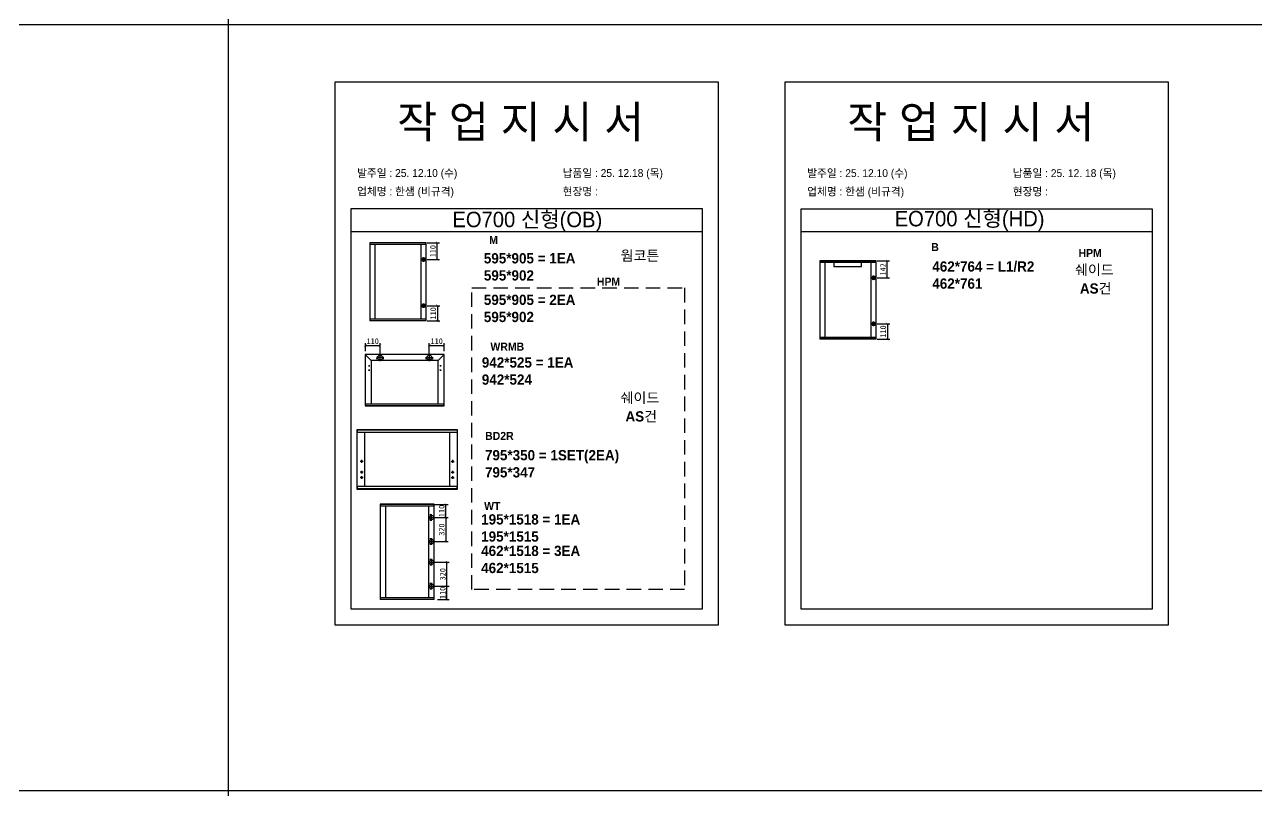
# Model space of a CAD drawing. Header units: millimetres. Extents: x -44117 to 256353, y -2095463 to 65325.
# Drawn here: x 109408 to 114801, y -548721 to -545368 of the extents above; entities that cross this region are included whole.
import ezdxf

# ---------------------------------------------------------------- set-up
doc = ezdxf.new("R2010")
doc.units = ezdxf.units.MM
doc.header["$LTSCALE"] = 10
doc.linetypes.add('HIDDEN', pattern=[9.525, 6.35, -3.175])
doc.layers.add('Layer1', color=7, linetype='Continuous', lineweight=70)
doc.styles.add('MtX_Gulim', font='')
doc.styles.get('MtX_Gulim').set_extended_font_data('Gulim', bold=True)
doc.dimstyles.new('ISO-25', dxfattribs={"dimtxt": 2.5, "dimasz": 2.5, "dimexe": 1, "dimexo": 1, "dimtad": 1, "dimtxsty": 'Standard', "dimblk": 'ARCHTICK', "dimcen": 2.5, "dimadec": 0, "dimazin": 0, "dimtfac": 1, "dimtmove": 0, "dimatfit": 3, "dimfxl": 0, "dimarcsym": 0})

# ---------------------------------------------------------------- blocks, each defined once
blk = doc.blocks.new('_ArchTick')
at = {"color": 0, "linetype": 'ByBlock', "const_width": 0.15}
blk.add_lwpolyline([(-0.5, -0.5), (0.5, 0.5)], dxfattribs=at)
blk = doc.blocks.new('*D4201')
at = {"color": 0, "lineweight": -2}
for p, q in [((111170.1, -546323.4), (111224.8, -546323.4)), ((111214.8, -546397), (111214.8, -546323.4)), ((111170.1, -546397), (111224.8, -546397))]:
    blk.add_line(p, q, dxfattribs=at)
at = {"layer": 'Defpoints', "color": 0}
for p in [(111155.1, -546323.4), (111214.8, -546323.4), (111155.1, -546397)]:
    blk.add_point(p, dxfattribs=at)
at = {"color": 0, "lineweight": -2, "xscale": 10, "yscale": 10, "zscale": 10}
for p, rotation in [((111214.8, -546323.4), 90), ((111214.8, -546397), 270)]:
    blk.add_blockref('_ArchTick', p, dxfattribs=dict(at, rotation=rotation))
at = {"color": 0, "insert": (111196, -546360.2), "char_height": 25, "attachment_point": 5, "rotation": 90}
blk.add_mtext('110', dxfattribs=at)
blk = doc.blocks.new('*D4202')
at = {"color": 0, "lineweight": -2}
for p, q in [((111170.1, -546598.9), (111225.7, -546598.9)), ((111215.7, -546598.9), (111215.7, -546665.8)), ((111170.1, -546665.8), (111225.7, -546665.8))]:
    blk.add_line(p, q, dxfattribs=at)
at = {"layer": 'Defpoints', "color": 0}
for p in [(111155.1, -546598.9), (111155.1, -546665.8), (111215.7, -546665.8)]:
    blk.add_point(p, dxfattribs=at)
at = {"color": 0, "lineweight": -2, "xscale": 10, "yscale": 10, "zscale": 10}
for p, rotation in [((111215.7, -546598.9), 90), ((111215.7, -546665.8), 270)]:
    blk.add_blockref('_ArchTick', p, dxfattribs=dict(at, rotation=rotation))
at = {"color": 0, "insert": (111197, -546632.4), "char_height": 25, "attachment_point": 5, "rotation": 90}
blk.add_mtext('110', dxfattribs=at)
blk = doc.blocks.new('*D4203')
at = {"color": 0, "lineweight": -2}
for p, q in [((110900.1, -546797.8), (110900.1, -546763.3)), ((110900.1, -546773.3), (110964.6, -546773.3)), ((110964.6, -546810.6), (110964.6, -546763.3))]:
    blk.add_line(p, q, dxfattribs=at)
at = {"layer": 'Defpoints', "color": 0}
for p in [(110964.6, -546773.3), (110900.1, -546812.8), (110964.6, -546825.6)]:
    blk.add_point(p, dxfattribs=at)
at = {"color": 0, "lineweight": -2, "xscale": 10, "yscale": 10, "zscale": 10, "rotation": 180}
blk.add_blockref('_ArchTick', (110900.1, -546773.3), dxfattribs=at)
at = {"color": 0, "lineweight": -2, "xscale": 10, "yscale": 10, "zscale": 10}
blk.add_blockref('_ArchTick', (110964.6, -546773.3), dxfattribs=at)
at = {"color": 0, "insert": (110932.3, -546754.5), "char_height": 25, "attachment_point": 5}
blk.add_mtext('110', dxfattribs=at)
blk = doc.blocks.new('*D4204')
at = {"color": 0, "lineweight": -2}
for p, q in [((111180.1, -546810.6), (111180.1, -546763.3)), ((111180.1, -546773.3), (111244.7, -546773.3)), ((111244.7, -546797.8), (111244.7, -546763.3))]:
    blk.add_line(p, q, dxfattribs=at)
at = {"layer": 'Defpoints', "color": 0}
for p in [(111244.7, -546773.3), (111180.1, -546825.6), (111244.7, -546812.8)]:
    blk.add_point(p, dxfattribs=at)
at = {"color": 0, "lineweight": -2, "xscale": 10, "yscale": 10, "zscale": 10, "rotation": 180}
blk.add_blockref('_ArchTick', (111180.1, -546773.3), dxfattribs=at)
at = {"color": 0, "lineweight": -2, "xscale": 10, "yscale": 10, "zscale": 10}
blk.add_blockref('_ArchTick', (111244.7, -546773.3), dxfattribs=at)
at = {"color": 0, "insert": (111212.4, -546754.5), "char_height": 25, "attachment_point": 5}
blk.add_mtext('110', dxfattribs=at)
blk = doc.blocks.new('*D4205')
at = {"color": 0, "lineweight": -2}
for p, q in [((111204.9, -547468.9), (111262.8, -547468.9)), ((111252.8, -547526.7), (111252.8, -547468.9)), ((111204.9, -547526.7), (111262.8, -547526.7))]:
    blk.add_line(p, q, dxfattribs=at)
at = {"layer": 'Defpoints', "color": 0}
for p in [(111189.9, -547468.9), (111252.8, -547468.9), (111189.9, -547526.7)]:
    blk.add_point(p, dxfattribs=at)
at = {"color": 0, "lineweight": -2, "xscale": 10, "yscale": 10, "zscale": 10}
for p, rotation in [((111252.8, -547468.9), 90), ((111252.8, -547526.7), 270)]:
    blk.add_blockref('_ArchTick', p, dxfattribs=dict(at, rotation=rotation))
at = {"color": 0, "insert": (111234.1, -547497.8), "char_height": 25, "attachment_point": 5, "rotation": 90}
blk.add_mtext('110', dxfattribs=at)
blk = doc.blocks.new('*D4206')
at = {"color": 0, "lineweight": -2}
for p, q in [((111204.9, -547827.3), (111267.4, -547827.3)), ((111257.4, -547885.8), (111257.4, -547827.3)), ((111216.5, -547885.8), (111267.4, -547885.8))]:
    blk.add_line(p, q, dxfattribs=at)
at = {"layer": 'Defpoints', "color": 0}
for p in [(111189.9, -547827.3), (111257.4, -547827.3), (111201.5, -547885.8)]:
    blk.add_point(p, dxfattribs=at)
at = {"color": 0, "lineweight": -2, "xscale": 10, "yscale": 10, "zscale": 10}
for p, rotation in [((111257.4, -547827.3), 90), ((111257.4, -547885.8), 270)]:
    blk.add_blockref('_ArchTick', p, dxfattribs=dict(at, rotation=rotation))
at = {"color": 0, "insert": (111238.7, -547856.6), "char_height": 25, "attachment_point": 5, "rotation": 90}
blk.add_mtext('110', dxfattribs=at)
blk = doc.blocks.new('*D4207')
at = {"color": 0, "lineweight": -2}
for p, q in [((111204.9, -547722.1), (111267.4, -547722.1)), ((111257.4, -547827.3), (111257.4, -547722.1)), ((111204.9, -547827.3), (111267.4, -547827.3))]:
    blk.add_line(p, q, dxfattribs=at)
at = {"layer": 'Defpoints', "color": 0}
for p in [(111189.9, -547722.1), (111257.4, -547722.1), (111189.9, -547827.3)]:
    blk.add_point(p, dxfattribs=at)
at = {"color": 0, "lineweight": -2, "xscale": 10, "yscale": 10, "zscale": 10}
for p, rotation in [((111257.4, -547722.1), 90), ((111257.4, -547827.3), 270)]:
    blk.add_blockref('_ArchTick', p, dxfattribs=dict(at, rotation=rotation))
at = {"color": 0, "insert": (111238.7, -547774.7), "char_height": 25, "attachment_point": 5, "rotation": 90}
blk.add_mtext('320', dxfattribs=at)
blk = doc.blocks.new('*D4208')
at = {"color": 0, "lineweight": -2}
for p, q in [((111204.9, -547526.7), (111262.8, -547526.7)), ((111252.8, -547526.7), (111252.8, -547631.9)), ((111204.9, -547631.9), (111262.8, -547631.9))]:
    blk.add_line(p, q, dxfattribs=at)
at = {"layer": 'Defpoints', "color": 0}
for p in [(111189.9, -547526.7), (111189.9, -547631.9), (111252.8, -547631.9)]:
    blk.add_point(p, dxfattribs=at)
at = {"color": 0, "lineweight": -2, "xscale": 10, "yscale": 10, "zscale": 10}
for p, rotation in [((111252.8, -547526.7), 90), ((111252.8, -547631.9), 270)]:
    blk.add_blockref('_ArchTick', p, dxfattribs=dict(at, rotation=rotation))
at = {"color": 0, "insert": (111234.1, -547579.3), "char_height": 25, "attachment_point": 5, "rotation": 90}
blk.add_mtext('320', dxfattribs=at)
blk = doc.blocks.new('*D4209')
at = {"color": 0, "lineweight": -2}
for p, q in [((113140.3, -546403), (113194.9, -546403)), ((113184.9, -546476.6), (113184.9, -546403)), ((113140.3, -546476.6), (113194.9, -546476.6))]:
    blk.add_line(p, q, dxfattribs=at)
at = {"layer": 'Defpoints', "color": 0}
for p in [(113125.3, -546403), (113184.9, -546403), (113125.3, -546476.6)]:
    blk.add_point(p, dxfattribs=at)
at = {"color": 0, "lineweight": -2, "xscale": 10, "yscale": 10, "zscale": 10}
for p, rotation in [((113184.9, -546403), 90), ((113184.9, -546476.6), 270)]:
    blk.add_blockref('_ArchTick', p, dxfattribs=dict(at, rotation=rotation))
at = {"color": 0, "insert": (113166.2, -546439.8), "char_height": 25, "attachment_point": 5, "rotation": 90}
blk.add_mtext('142', dxfattribs=at)
blk = doc.blocks.new('*D4210')
at = {"color": 0, "lineweight": -2}
for p, q in [((113140.3, -546678.5), (113195.9, -546678.5)), ((113185.9, -546678.5), (113185.9, -546745.3)), ((113140.3, -546745.3), (113195.9, -546745.3))]:
    blk.add_line(p, q, dxfattribs=at)
at = {"layer": 'Defpoints', "color": 0}
for p in [(113125.3, -546678.5), (113125.3, -546745.3), (113185.9, -546745.3)]:
    blk.add_point(p, dxfattribs=at)
at = {"color": 0, "lineweight": -2, "xscale": 10, "yscale": 10, "zscale": 10}
for p, rotation in [((113185.9, -546678.5), 90), ((113185.9, -546745.3), 270)]:
    blk.add_blockref('_ArchTick', p, dxfattribs=dict(at, rotation=rotation))
at = {"color": 0, "insert": (113167.1, -546711.9), "char_height": 25, "attachment_point": 5, "rotation": 90}
blk.add_mtext('110', dxfattribs=at)

msp = doc.modelspace()

# ---------------------------------------------------------------- linework, layer by layer
at = {"color": 1}
for p, q in [((104015.69829, -545368.20766), (196284.84516, -545368.20766)), ((104015.69829, -545368.20766), (196284.84516, -545368.20766)), ((104015.69829, -548721.40682), (196284.84516, -548721.40682)), ((104015.69829, -548721.40682), (196284.84516, -548721.40682))]:
    msp.add_line(p, q, dxfattribs=at)
for p, q in [((112376.12066, -546175.1535), (110836.12066, -546175.1535)), ((114346.8585, -546175.65737), (112806.8585, -546175.65737)), ((112376.12066, -546275.1535), (110836.12066, -546275.1535)), ((110919.27714, -546323.66797), (110919.27714, -546665.55485)), ((111165.77778, -546324.1107), (110919.27714, -546324.1107)), ((111165.53182, -546323.422), (110919.5231, -546323.422)), ((111164.54797, -546330.80086), (111164.54797, -546323.422)), ((111165.77778, -546665.55485), (111165.77778, -546323.66797)), ((114346.8585, -546275.65737), (112806.8585, -546275.65737)), ((111165.77778, -546330.80086), (110919.27714, -546330.80086)), ((110941.16774, -546330.30893), (110941.16774, -546658.42197)), ((111143.64122, -546658.42197), (111143.64122, -546330.80086)), ((112889.45277, -546403.20224), (112889.45277, -546745.08912)), ((113135.95342, -546403.64497), (112889.45277, -546403.64497)), ((113135.95342, -546410.33513), (112889.45277, -546410.33513)), ((113135.70745, -546402.95627), (112889.69874, -546402.95627)), ((112911.34337, -546409.8432), (112911.34337, -546737.95624)), ((113113.81685, -546737.95624), (113113.81685, -546410.33513)), ((113134.72361, -546410.33513), (113134.72361, -546402.95627)), ((113135.95342, -546745.08912), (113135.95342, -546403.20224)), ((111165.77778, -546658.42197), (110919.27714, -546658.42197)), ((111165.77778, -546665.11213), (110919.27714, -546665.11213)), ((111165.53182, -546665.80082), (110919.5231, -546665.80082)), ((110920.50694, -546665.80082), (110920.50694, -546658.42197)), ((111164.54797, -546658.42197), (111164.54797, -546665.80082)), ((113135.95342, -546737.95624), (112889.45277, -546737.95624)), ((113135.95342, -546744.6464), (112889.45277, -546744.6464)), ((113135.70745, -546745.33509), (112889.69874, -546745.33509)), ((112890.68258, -546745.33509), (112890.68258, -546737.95624)), ((113134.72361, -546737.95624), (113134.72361, -546745.33509)), ((110964.58679, -546841.71145), (110964.58679, -546809.42462)), ((111180.13658, -546841.71145), (111180.13658, -546809.42462)), ((110899.77078, -546812.84161), (110899.77078, -547037.18193)), ((110926.11153, -546839.18236), (110899.85747, -546812.63233)), ((111244.65661, -546812.54564), (110900.06674, -546812.54564)), ((110913.08914, -546862.26751), (110919.00841, -546862.26751)), ((110916.04878, -546859.30788), (110916.04878, -546865.22715)), ((110926.11153, -546839.18236), (110926.11153, -547029.19092)), ((111218.61183, -546839.18236), (110926.11153, -546839.18236)), ((110980.73021, -546825.56804), (110948.44338, -546825.56804)), ((110953.63614, -546831.48731), (110948.90073, -546831.48731)), ((110951.26843, -546829.1196), (110951.26843, -546833.85502)), ((110980.27286, -546831.48731), (110975.53744, -546831.48731)), ((110977.90515, -546829.1196), (110977.90515, -546833.85502)), ((111163.99316, -546825.56804), (111196.27999, -546825.56804)), ((111169.18593, -546831.48731), (111164.45051, -546831.48731)), ((111166.81822, -546829.1196), (111166.81822, -546833.85502)), ((111195.82264, -546831.48731), (111191.08723, -546831.48731)), ((111193.45494, -546829.1196), (111193.45494, -546833.85502)), ((111218.61183, -546839.18236), (111244.86589, -546812.63233)), ((111218.61183, -547028.59899), (111218.61183, -546839.18236)), ((111231.63423, -546862.26751), (111225.71496, -546862.26751)), ((111228.67459, -546859.30788), (111228.67459, -546865.22715)), ((111244.95258, -547037.18193), (111244.95258, -546812.84161)), ((110913.08914, -546881.20917), (110919.00841, -546881.20917)), ((110916.04878, -546878.24954), (110916.04878, -546884.16881)), ((111231.63423, -546881.20917), (111225.71496, -546881.20917)), ((111228.67459, -546878.24954), (111228.67459, -546884.16881)), ((110899.77078, -547028.59899), (111244.95258, -547028.59899)), ((110899.77078, -547036.6492), (111244.65661, -547036.6492)), ((110900.06674, -547037.4779), (111244.65661, -547037.4779)), ((110901.2506, -547028.59899), (110901.2506, -547037.4779)), ((111243.47276, -547037.4779), (111243.47276, -547028.59899)), ((110862.50706, -547143.29886), (110862.50706, -547401.74093)), ((111303.11746, -547143.96533), (110862.50706, -547143.96533)), ((111303.11746, -547154.03642), (110862.50706, -547154.03642)), ((111302.7472, -547142.9286), (110862.87732, -547142.9286)), ((110864.35837, -547142.9286), (110864.35837, -547154.03642)), ((110895.83054, -547154.03642), (110895.83054, -547391.00336)), ((111269.79399, -547391.00336), (111269.79399, -547154.03642)), ((111301.26616, -547142.9286), (111301.26616, -547154.03642)), ((111303.11746, -547401.74093), (111303.11746, -547143.29886)), ((110889.72123, -547280.66563), (110877.50263, -547280.66563)), ((110883.61193, -547274.55633), (110883.61193, -547286.77493)), ((111275.90329, -547280.66563), (111288.1219, -547280.66563)), ((111282.0126, -547274.55633), (111282.0126, -547286.77493)), ((110889.72123, -547328.05902), (110877.50263, -547328.05902)), ((110883.61193, -547321.94971), (110883.61193, -547334.16832)), ((110883.61193, -547345.64641), (110883.61193, -547357.86502)), ((111275.90329, -547328.05902), (111288.1219, -547328.05902)), ((111282.0126, -547321.94971), (111282.0126, -547334.16832)), ((111282.0126, -547345.64641), (111282.0126, -547357.86502)), ((111303.11746, -547391.00336), (110862.50706, -547391.00336)), ((111303.11746, -547401.07446), (110862.50706, -547401.07446)), ((110862.87732, -547402.11119), (111302.7472, -547402.11119)), ((110864.35837, -547391.00336), (110864.35837, -547402.11119)), ((110889.72123, -547351.75571), (110877.50263, -547351.75571)), ((111275.90329, -547351.75571), (111288.1219, -547351.75571)), ((111301.26616, -547402.11119), (111301.26616, -547391.00336)), ((110964.63317, -547468.43084), (110964.63317, -547885.6387)), ((111201.62673, -547468.91015), (110964.63317, -547468.91015)), ((111201.62673, -547476.1531), (110964.63317, -547476.1531)), ((111201.36045, -547468.16456), (110964.89945, -547468.16456)), ((110965.96459, -547468.16456), (110965.96459, -547476.1531)), ((110988.33252, -547475.62053), (110988.33252, -547877.91645)), ((111177.66109, -547877.91645), (111177.66109, -547476.1531)), ((111189.9102, -547541.27183), (111189.9102, -547512.22265)), ((111200.29531, -547476.1531), (111200.29531, -547468.16456)), ((111201.62673, -547885.6387), (111201.62673, -547468.43084)), ((111175.38561, -547526.74724), (111204.43479, -547526.74724)), ((111187.24735, -547514.76441), (111182.98679, -547514.76441)), ((111187.24735, -547538.73006), (111182.98679, -547538.73006)), ((111185.11707, -547512.63413), (111185.11707, -547516.89469)), ((111185.11707, -547536.59978), (111185.11707, -547540.86033)), ((111187.24735, -547619.94695), (111182.98679, -547619.94695)), ((111185.11707, -547617.81667), (111185.11707, -547622.07723)), ((111189.9102, -547617.40519), (111189.9102, -547646.45437)), ((111175.38561, -547631.92978), (111204.43479, -547631.92978)), ((111187.24735, -547643.91259), (111182.98679, -547643.91259)), ((111185.11707, -547641.78231), (111185.11707, -547646.04287)), ((111175.38561, -547722.13978), (111204.43479, -547722.13978)), ((111187.24735, -547710.15695), (111182.98679, -547710.15695)), ((111185.11707, -547708.02667), (111185.11707, -547712.28723)), ((111189.9102, -547707.61519), (111189.9102, -547736.66436)), ((111187.24735, -547734.12259), (111182.98679, -547734.12259)), ((111185.11707, -547731.99231), (111185.11707, -547736.25287)), ((111175.38561, -547827.32231), (111204.43479, -547827.32231)), ((111187.24735, -547815.33947), (111182.98679, -547815.33947)), ((111185.11707, -547813.20919), (111185.11707, -547817.46975)), ((111189.9102, -547812.79772), (111189.9102, -547841.84689)), ((111201.62673, -547877.91645), (110964.63317, -547877.91645)), ((111201.62673, -547885.1594), (110964.63317, -547885.1594)), ((111201.36045, -547885.905), (110964.89945, -547885.905)), ((110965.96459, -547885.905), (110965.96459, -547877.91645)), ((111187.24735, -547839.30512), (111182.98679, -547839.30512)), ((111185.11707, -547837.17484), (111185.11707, -547841.43539)), ((111200.29531, -547877.91645), (111200.29531, -547885.905))]:
    msp.add_line(p, q)
for p in [(110300.49669, 21924.9366), (110300.49669, 14161.07811), (110300.49669, 18584.38997), (110300.49669, 10820.53148), (110300.49669, 18627.87121), (110300.49669, 10864.01272), (110300.49669, 15287.32457), (110300.49669, 7523.46608), (110300.49669, 3746.75115), (110300.49669, 21924.9366), (110300.49669, 14161.07811), (110300.49669, 18584.38997), (110300.49669, 10820.53148), (110300.49669, 18627.87121), (110300.49669, 10864.01272), (110300.49669, 15287.32457), (110300.49669, 7523.46608), (110300.49669, 3746.75115), (110300.49669, 21924.9366), (110300.49669, 14161.07811), (110300.49669, 18584.38997), (110300.49669, 10820.53148), (110300.49669, 18627.87121), (110300.49669, 10864.01272), (110300.49669, 15287.32457), (110300.49669, 7523.46608), (110300.49669, 3746.75115), (110300.49669, 21924.9366), (110300.49669, 14161.07811), (110300.49669, 18584.38997), (110300.49669, 10820.53148), (110300.49669, 18627.87121), (110300.49669, 10864.01272), (110300.49669, 15287.32457), (110300.49669, 7523.46608), (110300.49669, 3746.75115), (110300.49669, 21924.9366), (110300.49669, 14161.07811), (110300.49669, 18584.38997), (110300.49669, 10820.53148), (110300.49669, 18627.87121), (110300.49669, 10864.01272), (110300.49669, 15287.32457), (110300.49669, 7523.46608), (110300.49669, 3746.75115), (110300.49669, 21924.9366), (110300.49669, 14161.07811), (110300.49669, 18584.38997), (110300.49669, 10820.53148), (110300.49669, 18627.87121), (110300.49669, 10864.01272), (110300.49669, 15287.32457), (110300.49669, 7523.46608), (110300.49669, 3746.75115), (110300.49669, 21924.9366), (110300.49669, 14161.07811), (110300.49669, 18584.38997), (110300.49669, 10820.53148), (110300.49669, 18627.87121), (110300.49669, 10864.01272), (110300.49669, 15287.32457), (110300.49669, 7523.46608), (110300.49669, 3746.75115), (110300.49669, 21924.9366), (110300.49669, 14161.07811), (110300.49669, 18584.38997), (110300.49669, 10820.53148), (110300.49669, 18627.87121), (110300.49669, 10864.01272), (110300.49669, 15287.32457), (110300.49669, 7523.46608), (110300.49669, 3746.75115), (110300.49669, 21924.9366), (110300.49669, 14161.07811), (110300.49669, 18584.38997), (110300.49669, 10820.53148), (110300.49669, 18627.87121), (110300.49669, 10864.01272), (110300.49669, 15287.32457), (110300.49669, 7523.46608), (110300.49669, 3746.75115), (110300.49669, 21924.9366), (110300.49669, 14161.07811), (110300.49669, 18584.38997), (110300.49669, 10820.53148), (110300.49669, 18627.87121), (110300.49669, 10864.01272), (110300.49669, 15287.32457), (110300.49669, 7523.46608), (110300.49669, 3746.75115), (110300.49669, 12702.87182), (110300.49669, 4939.01333), (110300.49669, 9362.32519), (110300.49669, 1598.4667), (110300.49669, 9405.80642), (110300.49669, 1641.94794), (110300.49669, 6065.25979), (110300.49669, -1698.5987), (110300.49669, -5475.31363), (110300.49669, 12702.87182), (110300.49669, 4939.01333), (110300.49669, 9362.32519), (110300.49669, 1598.4667), (110300.49669, 9405.80642), (110300.49669, 1641.94794), (110300.49669, 6065.25979), (110300.49669, -1698.5987), (110300.49669, -5475.31363), (110300.49669, 12702.87182), (110300.49669, 4939.01333), (110300.49669, 9362.32519), (110300.49669, 1598.4667), (110300.49669, 9405.80642), (110300.49669, 1641.94794), (110300.49669, 6065.25979), (110300.49669, -1698.5987), (110300.49669, -5475.31363), (110300.49669, 12702.87182), (110300.49669, 4939.01333), (110300.49669, 9362.32519), (110300.49669, 1598.4667), (110300.49669, 9405.80642), (110300.49669, 1641.94794), (110300.49669, 6065.25979), (110300.49669, -1698.5987), (110300.49669, -5475.31363), (110300.49669, 12702.87182), (110300.49669, 4939.01333), (110300.49669, 9362.32519), (110300.49669, 1598.4667), (110300.49669, 9405.80642), (110300.49669, 1641.94794), (110300.49669, 6065.25979), (110300.49669, -1698.5987), (110300.49669, -5475.31363)]:
    msp.add_xline(p, (0, 1), dxfattribs=at)
for points in [[(110766.12066, -547995.98378), (112446.12066, -547995.98378), (112446.12066, -545619.98378), (110766.12066, -545619.98378)], [(112736.8585, -547996.48765), (114416.8585, -547996.48765), (114416.8585, -545620.48765), (112736.8585, -545620.48765)], [(112951.37586, -546427.03624), (113072.56111, -546427.03624), (113072.56111, -546403.64497), (112951.37586, -546403.64497)]]:
    msp.add_lwpolyline(points, close=True)
for points in [[(110836.12066, -546175.1535), (110836.12066, -547925.98378), (112376.12066, -547925.98378), (112376.12066, -546175.1535)], [(112806.8585, -546175.65737), (112806.8585, -547926.48765), (114346.8585, -547926.48765), (114346.8585, -546175.65737)]]:
    msp.add_lwpolyline(points)
at = {"linetype": 'HIDDEN'}
msp.add_lwpolyline([(111365.69427, -546521.03584), (112297.76847, -546521.03584), (112297.76847, -547842.37537), (111365.69427, -547842.37537)], close=True, dxfattribs=at)
for centre, radius in [((110916.04878, -546862.26751), 0.88789), ((110951.26843, -546831.48731), 0.94708), ((110964.58679, -546825.56804), 10.35872), ((110977.90515, -546831.48731), 0.94708), ((111166.81822, -546831.48731), 0.94708), ((111180.13658, -546825.56804), 10.35872), ((111193.45494, -546831.48731), 0.94708), ((111228.67459, -546862.26751), 0.88789), ((110916.04878, -546881.20917), 0.88789), ((111228.67459, -546881.20917), 0.88789), ((110883.61193, -547280.66563), 3.70261), ((111282.0126, -547280.66563), 3.70261), ((110883.61193, -547328.05902), 3.70261), ((110883.61193, -547351.75571), 3.70261), ((111282.0126, -547328.05902), 3.70261), ((111282.0126, -547351.75571), 3.70261), ((111189.9102, -547526.74724), 9.31997), ((111185.11707, -547514.76441), 0.85211), ((111185.11707, -547538.73006), 0.85211), ((111185.11707, -547619.94695), 0.85211), ((111189.9102, -547631.92978), 9.31997), ((111185.11707, -547643.91259), 0.85211), ((111189.9102, -547722.13978), 9.31997), ((111185.11707, -547710.15695), 0.85211), ((111185.11707, -547734.12259), 0.85211), ((111189.9102, -547827.32231), 9.31997), ((111185.11707, -547815.33947), 0.85211), ((111185.11707, -547839.30512), 0.85211)]:
    msp.add_circle(centre, radius)
for centre, radius, start, end in [((111165.53182, -546323.66797), 0.24596, 0, 90), ((113135.70745, -546403.20224), 0.24596, 0, 90), ((110919.5231, -546665.55486), 0.24596, 180, 270), ((111165.53182, -546665.55486), 0.24596, 270, 0), ((112889.69874, -546745.08913), 0.24596, 180, 270), ((113135.70745, -546745.08913), 0.24596, 270, 0), ((110900.06674, -546812.84161), 0.29596, 90, 180), ((111244.65661, -546812.84161), 0.29596, 0, 90), ((110900.06674, -547037.18193), 0.29596, 180, 270), ((111244.65661, -547037.18193), 0.29596, 270, 0), ((110862.87732, -547143.29886), 0.37026, 90, 180), ((111302.7472, -547143.29886), 0.37026, 0, 90), ((110862.87732, -547401.74093), 0.37026, 180, 270), ((111302.7472, -547401.74093), 0.37026, 270, 0), ((110964.89945, -547468.43084), 0.26628, 90, 180), ((111201.36045, -547468.43084), 0.26628, 0, 90), ((110964.89945, -547885.63871), 0.26628, 180, 270), ((111201.36045, -547885.63871), 0.26628, 270, 0)]:
    msp.add_arc(centre, radius, start, end)
at = {"layer": 'Layer1'}
for p, q in [((111155.13979, -546387.97328), (111155.13979, -546406.10368)), ((113125.31543, -546467.50755), (113125.31543, -546485.63795)), ((111155.13979, -546607.98164), (111155.13979, -546589.85124)), ((113125.31543, -546687.51591), (113125.31543, -546669.38551))]:
    msp.add_line(p, q, dxfattribs=at)
for points in [[(111164.20499, -546397.03848), (111146.07459, -546397.03848)], [(113134.38063, -546476.57275), (113116.25023, -546476.57275)], [(111164.20499, -546598.91644), (111146.07459, -546598.91644)], [(113134.38063, -546678.45071), (113116.25023, -546678.45071)]]:
    msp.add_lwpolyline(points, close=True, dxfattribs=at)
for centre in [(111155.13979, -546397.03848), (113125.31543, -546476.57275), (111155.13979, -546598.91644), (113125.31543, -546678.45071)]:
    msp.add_circle(centre, 6.04347, dxfattribs=at)

# ---------------------------------------------------------------- texts
at = {"linetype": 'Continuous', "style": 'MtX_Gulim'}
for s, height, p in [('M', 35.04934, (111441.98772, -546328.21889)), ('B', 35.04934, (113377.6891, -546359.77895)), ('HPM', 35.049344, (114022.30059, -546385.70434)), ('HPM', 35.049344, (111913.78007, -546511.13428)), ('WRMB', 35.049344, (111447.5037, -546795.78724)), ('BD2R', 35.049344, (111424.45529, -547186.76232)), ('WT', 35.049344, (111420.11725, -547493.52685))]:
    msp.add_text(s, height=height, dxfattribs=at).set_placement(p)
at = {"attachment_point": 1}
for s, width, gutter_width, heights, insert, char_height in [('{\\fGulim|b0|i0|c129|p50;작 업 지 시 서}', 3307.3198183, 12.5, [-155.84554], (111038.92727, -545724.14629), 140), ('{\\fGulim|b0|i0|c129|p50;작 업 지 시 서}', 3307.3198183, 12.5, [-155.84554], (113009.66511, -545724.65016), 140), ('\\pt11;{\\fGulim|b0|i0|c129|p50;발주일 : 25. 12.10 (수)}', 3307.3198183, 12.5, [34.50412], (110863.71791, -546000.86671), 34.3), ('{\\fGulim|b0|i0|c129|p50;납품일 : 25. 12.18 (목)}', 3307.3198183, 12.5, [35.09023], (111763.69589, -546000.86671), 34.3), ('\\pt11;{\\fGulim|b0|i0|c129|p50;발주일 : 25. 12.10 (수)}', 3307.3198183, 12.5, [34.50412], (112834.45575, -546001.37058), 34.3), ('{\\fGulim|b0|i0|c129|p50;납품일 : 25. 12. 18 (목)}', 3307.3198183, 12.5, [35.09023], (113734.43373, -546001.37058), 34.3), ('{\\fGulim|b0|i0|c129|p50;업체명 : 한샘 (비규격)}', 3307.3198183, 12.5, [36.11279], (110863.71791, -546081.52289), 34.3), ('{\\fGulim|b0|i0|c129|p50;현장명 : }', 3307.3198183, 12.5, [-38.2735], (111763.69589, -546081.52289), 34.3), ('{\\fGulim|b0|i0|c129|p50;업체명 : 한샘 (비규격)}', 3307.3198183, 12.5, [36.11279], (112834.45575, -546082.02676), 34.3), ('{\\fGulim|b0|i0|c129|p50;현장명 : }', 3307.3198183, 12.5, [-38.2735], (113734.43373, -546082.02676), 34.3), ('{\\fGulim|b0|i0|c129|p50;EO700 신형(OB)}', 1597.0710432, 6.03612, [-85.06834], (111280.99817, -546187.58173), 67.6045736), ('{\\fGulim|b0|i0|c129|p50;EO700 신형(HD)}', 1597.0710432, 6.03612, [-85.06834], (113217.27076, -546183.92667), 67.6045736), ('{\\f굴림|b1|i0|c129|p50;595*905 = 1EA\\P\\C1;595*902}', 13607.1496112, 175, [-121.25], (111418.76056, -546368.95439), 45), ('{\\f굴림|b1|i0|c129|p50;웜코튼}', 13607.1496112, 175, [40.38718], (112017.53422, -546357.17009), 45), ('{\\f굴림|b1|i0|c129|p50;462*764 = L1/R2\\P\\C1;462*761}', 13607.1496112, 175, [-125.41667], (113382.26248, -546404.70225), 45), ('{\\f굴림|b1|i0|c129|p50;쉐이드}', 13607.1496112, 175, [-50], (114007.11256, -546419.69263), 45), ('{\\f굴림|b1|i0|c129|p50;AS건}', 13607.1496112, 175, [-48.57143], (114028.42848, -546500.9951), 45), ('{\\f굴림|b1|i0|c129|p50;595*905 = 2EA\\P\\C1;595*902}', 13607.1496112, 175, [-121.19048], (111418.76056, -546550.79427), 45), ('{\\f굴림|b1|i0|c129|p50;942*525 = 1EA\\P\\C1;942*524}', 13607.1496112, 175, [-121.30952], (111409.94284, -546825.08061), 45), ('{\\f굴림|b1|i0|c129|p50;쉐이드}', 13607.1496112, 175, [-50], (112017.53422, -546979.80218), 45), ('{\\f굴림|b1|i0|c129|p50;AS건}', 13607.1496112, 175, [-48.57143], (112038.85014, -547061.10465), 45), ('{\\f굴림|b1|i0|c129|p50;795*350 = 1SET(2EA)\\P\\C1;795*347}', 13607.1496112, 175, [-126.36905], (111423.71134, -547231.13289), 45), ('{\\f굴림|b1|i0|c129|p50;195*1518 = 1EA\\P\\C1;195*1515}', 13607.1496112, 175, [-121.36905], (111407.00929, -547512.2117), 45), ('{\\f굴림|b1|i0|c129|p50;462*1518 = 3EA\\P\\C1;462*1515}', 13607.1496112, 175, [-121.36905], (111407.00929, -547650.0765), 45)]:
    msp.add_mtext_dynamic_manual_height_columns(s, width=width, gutter_width=gutter_width, heights=heights, dxfattribs=dict(at, insert=insert, char_height=char_height))

# ---------------------------------------------------------------- dimensions: what is measured, and where the dimension line sits
for base, p1, p2, text, picture, middle in [((111214.75357, -546323.422), (111155.13979, -546397.03848), (111155.13979, -546323.422), '110', '*D4201', (111196.00357, -546360.23024)), ((113184.9292, -546402.95627), (113125.31543, -546476.57275), (113125.31543, -546402.95627), '142', '*D4209', (113166.1792, -546439.76451)), ((111215.70704, -546665.80082), (111155.13979, -546598.91644), (111155.13979, -546665.80082), '110', '*D4202', (111196.95704, -546632.35863)), ((113185.88268, -546745.33509), (113125.31543, -546678.45071), (113125.31543, -546745.33509), '110', '*D4210', (113167.13268, -546711.8929)), ((111252.83534, -547631.92978), (111189.9102, -547526.74724), (111189.9102, -547631.92978), '320', '*D4208', (111234.08534, -547579.33851)), ((111257.4068, -547722.13978), (111189.9102, -547827.3223), (111189.9102, -547722.13978), '320', '*D4207', (111238.6568, -547774.73104)), ((111257.4068, -547827.3223), (111201.54874, -547885.827), (111189.9102, -547827.3223), '110', '*D4206', (111238.6568, -547856.57465))]:
    dim = msp.add_linear_dim(base=base, p1=p1, p2=p2, angle=90, text=text, dimstyle='ISO-25', override={"dimscale": 10, "dimasz": 1, "dimexo": 1.5, "dimtxsty": 'Standard'})
    dim.commit()
    dim.dimension.update_dxf_attribs({"geometry": picture, "text_midpoint": middle})
for base, p1, p2, picture, middle in [((110964.58679, -546773.26121), (110900.06674, -546812.84161), (110964.58679, -546825.56804), '*D4203', (110932.32677, -546754.51121)), ((111244.65661, -546773.26121), (111180.13657, -546825.56804), (111244.65661, -546812.84161), '*D4204', (111212.39659, -546754.51121))]:
    dim = msp.add_linear_dim(base=base, p1=p1, p2=p2, text='110', dimstyle='ISO-25', override={"dimscale": 10, "dimasz": 1, "dimexo": 1.5, "dimtxsty": 'Standard'})
    dim.commit()
    dim.dimension.update_dxf_attribs({"geometry": picture, "text_midpoint": middle})
dim = msp.add_linear_dim(base=(111252.83534, -547468.91015), p1=(111189.9102, -547526.74724), p2=(111189.9102, -547468.91015), angle=90, text='110', dimstyle='ISO-25', override={"dimscale": 10, "dimasz": 1, "dimexo": 1.5, "dimtxsty": 'Standard'})
dim.commit()
dim.dimension.update_dxf_attribs({"geometry": '*D4205', "text_midpoint": (111252.83534, -547497.82869), "dimtype": 160})

doc.saveas('drawing.dxf')
